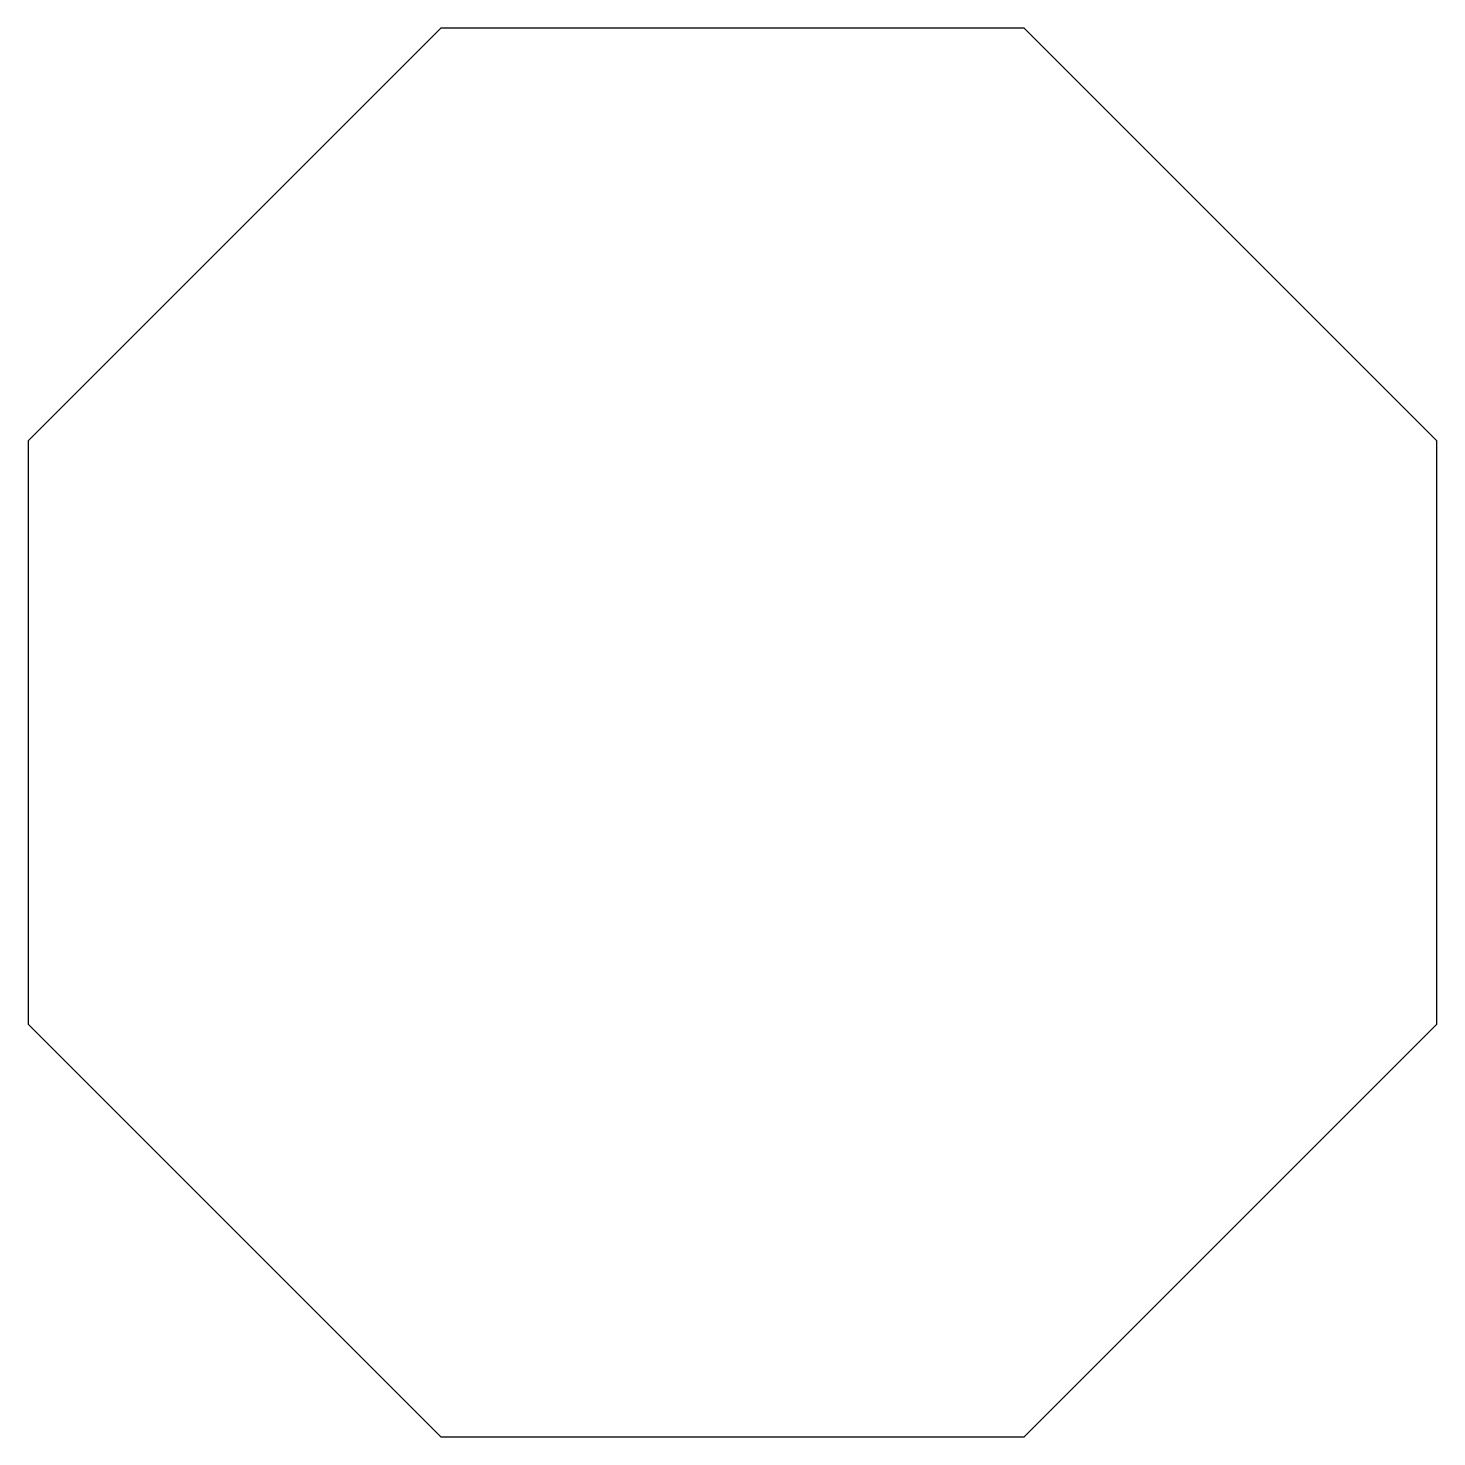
# Model space of a CAD drawing. Header units: millimetres. Extents: x -48.3 to 48.3, y -48.3 to 48.3.
import ezdxf

# ---------------------------------------------------------------- set-up
doc = ezdxf.new("R2010")
doc.units = ezdxf.units.MM

msp = doc.modelspace()

# ---------------------------------------------------------------- linework, layer by layer
msp.add_lwpolyline([(48.284, 20), (20, 48.284), (-20, 48.284), (-48.284, 20), (-48.284, -20), (-20, -48.284), (20, -48.284), (48.284, -20)], close=True)

doc.saveas('drawing.dxf')
